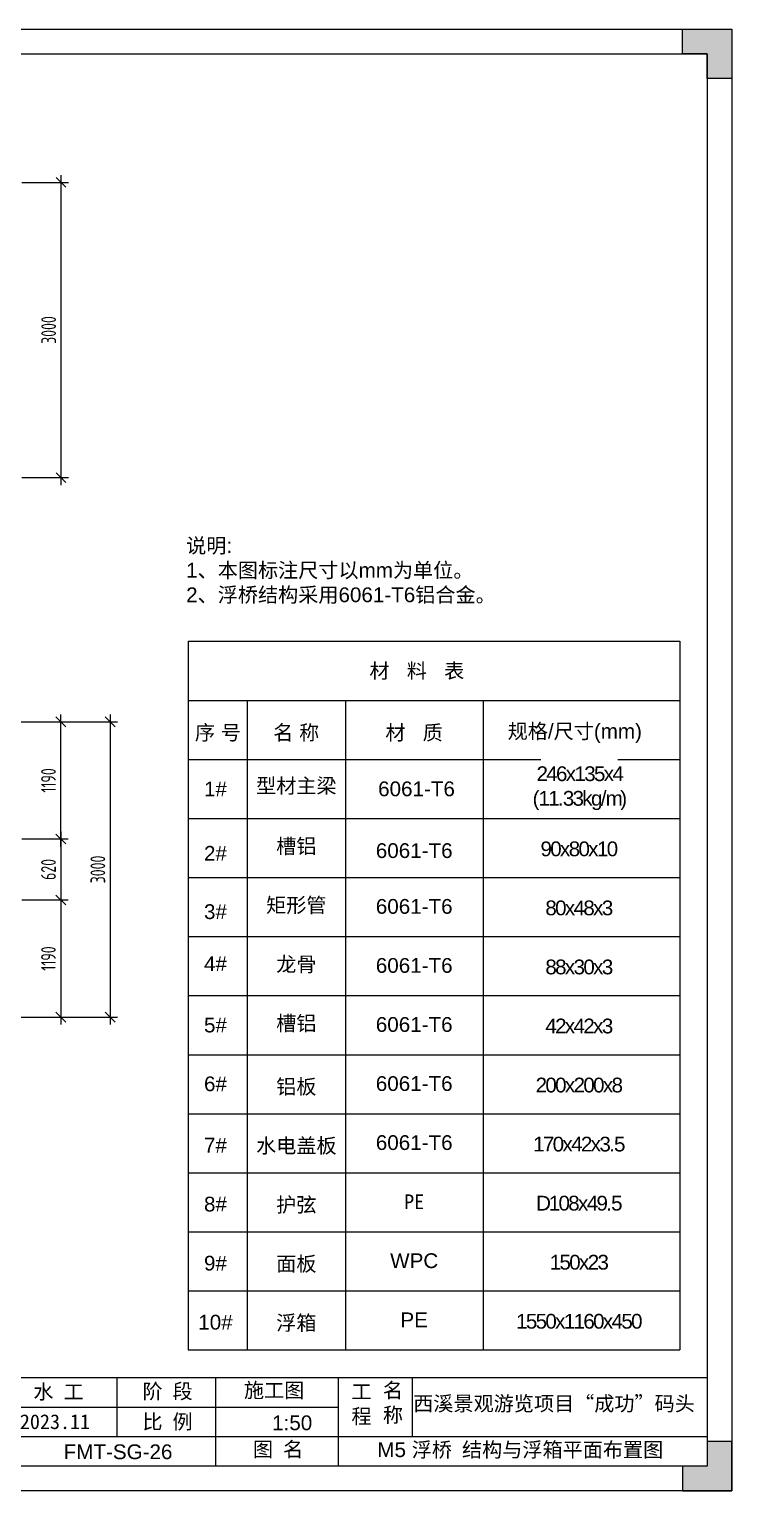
# Model space of a CAD drawing. Header units: millimetres. Extents: x 4 to 2106212, y -117026 to 198097.
# Drawn here: x 2049176 to 2056319, y 175267 to 190117 of the extents above; entities that cross this region are included whole.
import ezdxf

# ---------------------------------------------------------------- set-up
doc = ezdxf.new("R2010")
doc.units = ezdxf.units.MM
doc.layers.add('图框', color=7, linetype='Continuous', lineweight=13)
doc.layers.add('文本', color=3, linetype='Continuous', lineweight=13)
doc.layers.add('标注', color=9, linetype='Continuous')
doc.styles.add('Arial', font='arial.ttf')
doc.styles.add('hztxt', font='ros1.shx', dxfattribs={"width": 0.8, "bigfont": 'hztxt.shx'})
doc.styles.get("Standard").update_dxf_attribs({"font": 'arial.ttf'})
doc.dimstyles.new('DIM-50', dxfattribs={"dimscale": 50, "dimtxt": 3, "dimasz": 2, "dimexe": 1.5, "dimexo": 1.5, "dimgap": 1, "dimtad": 1, "dimdec": 1, "dimdsep": 46, "dimtxsty": 'hztxt', "dimblk": 'OBLIQUE', "dimcen": 0, "dimdle": 1.5, "dimclrd": 9, "dimclre": 9, "dimclrt": 2, "dimadec": 1, "dimazin": 0, "dimtfac": 1, "dimtdec": 1, "dimtix": 1, "dimtmove": 2, "dimatfit": 3, "dimldrblk": 'OBLIQUE', "dimfxl": 15, "dimtolj": 1, "dimtzin": 0, "dimarcsym": 1})

# ---------------------------------------------------------------- blocks, each defined once
blk = doc.blocks.new('GW-TK')
at = {"layer": '图框', "linetype": 'Continuous', "lineweight": 0}
h = blk.add_hatch(color=256, dxfattribs=at)
h.dxf.hatch_style = 1
h.paths.add_polyline_path([(927593.55, 464715.01), (927593.55, 464710.01), (927598.55, 464710.01), (927598.55, 464705.01), (927603.55, 464705.01), (927603.55, 464715.01)])
h = blk.add_hatch(color=256, dxfattribs=at)
h.dxf.hatch_style = 1
h.paths.add_polyline_path([(927603.55, 464418.01), (927603.55, 464428.01), (927598.55, 464428.01), (927598.55, 464423.01), (927593.55, 464423.01), (927593.55, 464418.01)])
at = {"layer": '图框', "linetype": 'Continuous'}
for p, q in [((927478.55, 464441.02), (927478.55, 464429.01)), ((927498.55, 464441.02), (927498.55, 464423.01)), ((927523.55, 464441.02), (927523.55, 464423.01)), ((927538.55, 464441.02), (927538.55, 464429.01)), ((927383.55, 464435.01), (927523.55, 464435.01)), ((927383.55, 464429.01), (927598.55, 464429.01))]:
    blk.add_line(p, q, dxfattribs=at)
at = {"layer": '图框'}
for points in [[(927183.55, 464715.01), (927603.55, 464715.01), (927603.55, 464418.01), (927183.55, 464418.01)], [(927188.55, 464710.01), (927598.55, 464710.01), (927598.55, 464423.01), (927188.55, 464423.01)]]:
    blk.add_lwpolyline(points, close=True, dxfattribs=at)
at = {"layer": '图框', "linetype": 'Continuous', "lineweight": 0}
for points in [[(927598.55, 464705.01), (927598.55, 464710.01), (927593.55, 464710.01), (927593.55, 464715.01), (927603.55, 464715.01), (927603.55, 464705.01)], [(927598.55, 464428.01), (927598.55, 464423.01), (927593.55, 464423.01), (927593.55, 464418.01), (927603.55, 464418.01), (927603.55, 464428.01)]]:
    blk.add_lwpolyline(points, close=True, dxfattribs=at)
at = {"layer": '图框', "linetype": 'Continuous'}
blk.add_lwpolyline([(927383.55, 464441.02), (927598.55, 464441.02)], dxfattribs=at)
at = {"layer": '图框', "color": 3, "linetype": 'Continuous', "char_height": 3, "attachment_point": 1}
for s, width, insert in [('\\pt9;{\\fSimSun|b0|i0|c134|p2;施工图}', 18.6303, (927504.36, 464439.94)), ('{\\fSimSun|b0|i0|c134|p2;水 工}', 11.224, (927461.55, 464439.63)), ('\\pt9;{\\fSimSun|b0|i0|c134|p2;西溪景观游览项目“成功”码头}', 60.0149, (927538.77, 464437.24)), ('{\\fSimSun|b0|i0|c134|p2;2023.11}', 11.224, (927458.8, 464433.55))]:
    blk.add_mtext_dynamic_manual_height_columns(s, width=width, gutter_width=17.5, heights=[0], dxfattribs=dict(at, insert=insert))
at = {"layer": '图框', "linetype": 'Continuous', "char_height": 3, "attachment_point": 1}
for s, width, insert in [('{\\fSimSun|b0|i0|c134|p2;名 称}', 5.2119, (927532.62, 464439.93)), ('{\\fSimSun|b0|i0|c134|p2;阶 段}', 17.4775, (927483.73, 464439.73)), ('{\\fSimSun|b0|i0|c134|p2;工 程}', 5.2119, (927526.21, 464439.66)), ('{\\fSimSun|b0|i0|c134|p2;比 例}', 10.9146, (927483.71, 464433.55)), ('{\\fSimSun|b0|i0|c134|p2;图 名}', 12.066, (927506.19, 464427.94))]:
    blk.add_mtext_dynamic_manual_height_columns(s, width=width, gutter_width=17.5, heights=[0], dxfattribs=dict(at, insert=insert))
blk = doc.blocks.new('_Oblique')
at = {"color": 0, "linetype": 'ByBlock', "lineweight": -2}
blk.add_line((-0.5, -0.5), (0.5, 0.5), dxfattribs=at)
blk = doc.blocks.new('*D3034')
at = {"layer": 'Defpoints', "color": 0, "transparency": 16777216}
for p in [(2049026, 188561), (2049026, 185561), (2049499, 185561)]:
    blk.add_point(p, dxfattribs=at)
at = {"layer": '标注', "color": 9, "lineweight": -2, "transparency": 16777216}
for p, q in [((2049499, 188636), (2049499, 185486)), ((2049101, 188561), (2049574, 188561)), ((2049101, 185561), (2049574, 185561))]:
    blk.add_line(p, q, dxfattribs=at)
at = {"layer": '标注', "color": 9, "lineweight": -2, "transparency": 16777216, "xscale": 100, "yscale": 100, "zscale": 100}
for p, rotation in [((2049499, 188561), 90), ((2049499, 185561), 270)]:
    blk.add_blockref('_Oblique', p, dxfattribs=dict(at, rotation=rotation))
at = {"layer": '标注', "color": 2, "transparency": 16777216, "insert": (2049374, 187061), "char_height": 150, "attachment_point": 5, "rotation": 90, "style": 'hztxt'}
blk.add_mtext('\\A1;3000', dxfattribs=at)
blk = doc.blocks.new('*D3035')
at = {"layer": 'Defpoints', "color": 0, "transparency": 16777216}
for p in [(2049026, 183080), (2049026, 180080), (2049999, 180080)]:
    blk.add_point(p, dxfattribs=at)
at = {"layer": '标注', "color": 9, "lineweight": -2, "transparency": 16777216}
for p, q in [((2049999, 183155), (2049999, 180005)), ((2049101, 183080), (2050074, 183080)), ((2049101, 180080), (2050074, 180080))]:
    blk.add_line(p, q, dxfattribs=at)
at = {"layer": '标注', "color": 9, "lineweight": -2, "transparency": 16777216, "xscale": 100, "yscale": 100, "zscale": 100}
for p, rotation in [((2049999, 183080), 90), ((2049999, 180080), 270)]:
    blk.add_blockref('_Oblique', p, dxfattribs=dict(at, rotation=rotation))
at = {"layer": '标注', "color": 2, "transparency": 16777216, "insert": (2049874, 181580), "char_height": 150, "attachment_point": 5, "rotation": 90, "style": 'hztxt'}
blk.add_mtext('\\A1;3000', dxfattribs=at)
blk = doc.blocks.new('*D3036')
at = {"layer": 'Defpoints', "color": 0, "transparency": 16777216}
for p in [(2048914, 183080), (2049497, 183080), (2049026, 181890, 0)]:
    blk.add_point(p, dxfattribs=at)
at = {"layer": '标注', "color": 9, "lineweight": -2, "transparency": 16777216}
for p, q in [((2049497, 181815), (2049497, 183155)), ((2048989, 183080), (2049572, 183080)), ((2049101, 181890), (2049572, 181890))]:
    blk.add_line(p, q, dxfattribs=at)
at = {"layer": '标注', "color": 9, "lineweight": -2, "transparency": 16777216, "xscale": 100, "yscale": 100, "zscale": 100}
for p, rotation in [((2049497, 183080), 90), ((2049497, 181890), 270)]:
    blk.add_blockref('_Oblique', p, dxfattribs=dict(at, rotation=rotation))
at = {"layer": '标注', "color": 2, "transparency": 16777216, "insert": (2049372, 182485), "char_height": 150, "attachment_point": 5, "rotation": 90, "style": 'hztxt'}
blk.add_mtext('\\A1;1190', dxfattribs=at)
blk = doc.blocks.new('*D3037')
at = {"layer": 'Defpoints', "color": 0, "transparency": 16777216}
for p in [(2049026, 181270, 0), (2048914, 180080), (2049497, 180080)]:
    blk.add_point(p, dxfattribs=at)
at = {"layer": '标注', "color": 9, "lineweight": -2, "transparency": 16777216}
for p, q in [((2049497, 181345), (2049497, 180005)), ((2049101, 181270), (2049572, 181270)), ((2048989, 180080), (2049572, 180080))]:
    blk.add_line(p, q, dxfattribs=at)
at = {"layer": '标注', "color": 9, "lineweight": -2, "transparency": 16777216, "xscale": 100, "yscale": 100, "zscale": 100}
for p, rotation in [((2049497, 181270), 90), ((2049497, 180080), 270)]:
    blk.add_blockref('_Oblique', p, dxfattribs=dict(at, rotation=rotation))
at = {"layer": '标注', "color": 2, "transparency": 16777216, "insert": (2049372, 180675), "char_height": 150, "attachment_point": 5, "rotation": 90, "style": 'hztxt'}
blk.add_mtext('\\A1;1190', dxfattribs=at)
blk = doc.blocks.new('*D3038')
at = {"layer": 'Defpoints', "color": 0, "transparency": 16777216}
for p in [(2049026, 181890), (2049026, 181270, 0), (2049497, 181270)]:
    blk.add_point(p, dxfattribs=at)
at = {"layer": '标注', "color": 9, "lineweight": -2, "transparency": 16777216}
for p, q in [((2049497, 181965), (2049497, 181195)), ((2049101, 181890), (2049572, 181890)), ((2049101, 181270), (2049572, 181270))]:
    blk.add_line(p, q, dxfattribs=at)
at = {"layer": '标注', "color": 9, "lineweight": -2, "transparency": 16777216, "xscale": 100, "yscale": 100, "zscale": 100}
for p, rotation in [((2049497, 181890), 90), ((2049497, 181270), 270)]:
    blk.add_blockref('_Oblique', p, dxfattribs=dict(at, rotation=rotation))
at = {"layer": '标注', "color": 2, "transparency": 16777216, "insert": (2049372, 181580), "char_height": 150, "attachment_point": 5, "rotation": 90, "style": 'hztxt'}
blk.add_mtext('\\A1;620', dxfattribs=at)

msp = doc.modelspace()

# ---------------------------------------------------------------- linework, layer by layer
at = {"layer": '文本'}
for p, q in [((2050791.3964, 183898.006), (2050791.3964, 176698.0257)), ((2050791.3964, 183898.006), (2055791.331, 183898.006)), ((2055791.331, 183898.006), (2055791.331, 176698.0257)), ((2050791.3964, 183298.0257), (2055791.331, 183298.0257)), ((2051391.3702, 183298.0257), (2051391.3702, 176698.0257)), ((2052391.3441, 183298.0257), (2052391.3441, 176698.0257)), ((2053791.3208, 183298.0257), (2053791.3208, 176698.0257)), ((2055791.331, 183298.0257), (2055791.331, 176698.0257)), ((2055791.331, 183298.0257), (2055791.331, 176698.0257)), ((2055791.331, 183298.0257), (2055791.331, 176698.0257)), ((2050791.3964, 182698.0257), (2055791.331, 182698.0257)), ((2050791.3964, 182098.0257), (2055791.331, 182098.0257)), ((2050791.3964, 181498.0257), (2055791.331, 181498.0257)), ((2050791.3964, 180898.0257), (2055791.331, 180898.0257)), ((2050791.3964, 180298.0257), (2055791.331, 180298.0257)), ((2050791.3964, 179698.0257), (2055791.331, 179698.0257)), ((2050791.3964, 179098.0257), (2055791.331, 179098.0257)), ((2050791.3964, 178498.0257), (2055791.331, 178498.0257)), ((2050791.3964, 177898.0257), (2055791.331, 177898.0257)), ((2050791.3964, 177298.0257), (2055791.331, 177298.0257)), ((2050791.3964, 176698.0257), (2055791.331, 176698.0257))]:
    msp.add_line(p, q, dxfattribs=at)

# ---------------------------------------------------------------- block references
at = {"xscale": 50, "yscale": 50, "zscale": 50}
msp.add_blockref('GW-TK', (-44323858.8138, -23045633.3238), dxfattribs=at)

# ---------------------------------------------------------------- texts
at = {"layer": '文本', "insert": (2050771.5411, 184945.9148), "char_height": 150, "attachment_point": 1, "style": 'Arial'}
msp.add_mtext_dynamic_manual_height_columns('{\\fSimSun|b0|i0|c134|p2;说明}:\\P1{\\fSimSun|b0|i0|c134|p2;、本图标注尺寸以}mm{\\fSimSun|b0|i0|c134|p2;为单位。\\P}2{\\fSimSun|b0|i0|c134|p2;、浮桥结构采用}6061-T6{\\fSimSun|b0|i0|c134|p2;铝合金。}', width=4070.735014, gutter_width=12.5, heights=[0], dxfattribs=at)
at = {"layer": '文本', "char_height": 150, "attachment_point": 5, "style": 'Arial'}
for s, insert in [(' 材   料   表 ', (2053088.1708, 183590.5067)), ('序 号', (2051094.6284, 182962.4473)), ('名 称', (2051890.9095, 182962.4473)), ('材   质', (2053089.0588, 182962.4473)), ('规格/尺寸(mm)', (2054722.7373, 182962.4473)), ('型材主梁', (2051891.862, 182421.6215)), ('1#', (2051069.6133, 182397.449)), ('6061-T6', (2053113.541, 182398.0399)), ('槽铝', (2051891.862, 181808.6054)), ('2#', (2051069.6133, 181743.8311)), ('6061-T6', (2053090.012, 181770.4426)), ('3#', (2051069.6133, 181150.2136)), ('{\\fSimSun|b0|i0|c134|p2;矩形管}', (2051891.862, 181208.6054)), ('6061-T6', (2053090.012, 181203.7675)), ('4#', (2051069.6133, 180622.2139)), ('龙骨', (2051891.862, 180608.6054)), ('6061-T6', (2053090.012, 180603.7675)), ('5#', (2051069.6133, 179998.5026)), ('槽铝', (2051891.862, 180008.6054)), ('6061-T6', (2053090.012, 180003.7675)), ('6#', (2051069.6133, 179401.0825)), ('铝板', (2051891.862, 179365.0657)), ('6061-T6', (2053090.012, 179403.7675)), ('7#', (2051069.6133, 178778.981)), ('{\\fSimSun|b0|i0|c134|p2;水电盖板}', (2051891.862, 178765.0657)), ('6061-T6', (2053090.012, 178803.7675)), ('8#', (2051069.6133, 178178.981)), ('护弦', (2051891.862, 178165.0657)), ('{\\fSimSun|b0|i0|c134|p2;PE}', (2053090.012, 178203.7675)), ('9#', (2051069.6133, 177578.981)), ('面板', (2051891.862, 177565.0657)), ('WPC', (2053090.012, 177603.7675)), ('10#', (2051069.6133, 176978.981)), ('浮箱', (2051891.862, 176965.0657)), ('PE', (2053090.012, 177003.7675))]:
    msp.add_mtext(s, dxfattribs=dict(at, insert=insert))
at = {"layer": '文本', "color": 6}
note = msp.add_mtext_dynamic_manual_height_columns('{\\C256;1:50\\P}', width=120, gutter_width=0, heights=[124.0928, 0], dxfattribs=dict(at, insert=(2051525.5918, 176032.665), char_height=150, attachment_point=1, style='Arial'))
note = msp.add_mtext_dynamic_manual_height_columns('{\\C256;FMT-SG-26\\P}', width=120, gutter_width=0, heights=[124.0928, 0], dxfattribs=dict(at, insert=(2049406.2671, 175738.3364), char_height=150, attachment_point=1, style='Arial'))
at = {"layer": '文本', "color": 6, "insert": (2052715.4621, 175759.4224), "char_height": 150, "attachment_point": 1, "style": 'Arial'}
msp.add_mtext_dynamic_manual_height_columns('M5 {\\fSimSun|b0|i0|c134|p2;浮桥 结构与浮箱平面布置图}', width=3958.058362, gutter_width=18.75, heights=[0], dxfattribs=at)

# ---------------------------------------------------------------- dimensions: what is measured, and where the dimension line sits
at = {"layer": '标注'}
for base, p1, p2, angle, picture, middle in [((2049498.7072, 185561.1969), (2049026.1272, 188561.1969), (2049026.1272, 185561.1969), 90, '*D3034', (2049373.7072, 187061.1969)), ((2049496.5341, 183079.9895), (2049026.1272, 181889.9895, 0.0005), (2048914.1272, 183079.9895), 90, '*D3036', (2049371.5341, 182484.9895)), ((2049999.0317, 180079.9895), (2049026.1272, 183079.9895), (2049026.1272, 180079.9895), 90, '*D3035', (2049874.0317, 181579.9895)), ((2049496.5341, 181269.9895), (2049026.1272, 181889.9895), (2049026.1272, 181269.9895, 0.0005), 90, '*D3038', (2049371.5341, 181579.9895)), ((2049496.5341, 180079.9895), (2049026.1272, 181269.9895, 0.0005), (2048914.1272, 180079.9895), 270, '*D3037', (2049371.5341, 180674.9895))]:
    dim = msp.add_linear_dim(base=base, p1=p1, p2=p2, angle=angle, dimstyle='DIM-50', dxfattribs=at)
    dim.commit()
    dim.dimension.update_dxf_attribs({"geometry": picture, "text_midpoint": middle})

# ---------------------------------------------------------------- next in the draw order: texts
at = {"layer": '文本', "char_height": 150, "attachment_point": 5, "style": 'Arial', "bg_fill": 2}
for s, insert, width in [('{\\T0.85;246x135x4 (11.33kg/m) }', (2054768.931, 182405.2126), 628.473709), ('{\\T0.85;42x42x3}', (2054759.9423, 179988.4795), 445.612602)]:
    msp.add_mtext(s, dxfattribs=dict(at, insert=insert, width=width))
for s, insert in [('{\\T0.85;90x80x10}', (2054759.9423, 181788.4795)), ('{\\T0.85;80x48x3}', (2054759.9423, 181188.4795)), ('{\\T0.85;88x30x3}', (2054759.9423, 180588.4795)), ('{\\T0.85;200x200x8}', (2054759.9423, 179388.4795)), ('{\\T0.85;170x42x3.5}', (2054759.9423, 178788.4795)), ('{\\T0.85;D108x49.5}', (2054759.9423, 178188.4795)), ('{\\T0.85;150x23}', (2054759.9423, 177588.4795)), ('{\\T0.85;1550x1160x450}', (2054759.9423, 176988.4795))]:
    msp.add_mtext(s, dxfattribs=dict(at, insert=insert))

doc.saveas('drawing.dxf')
